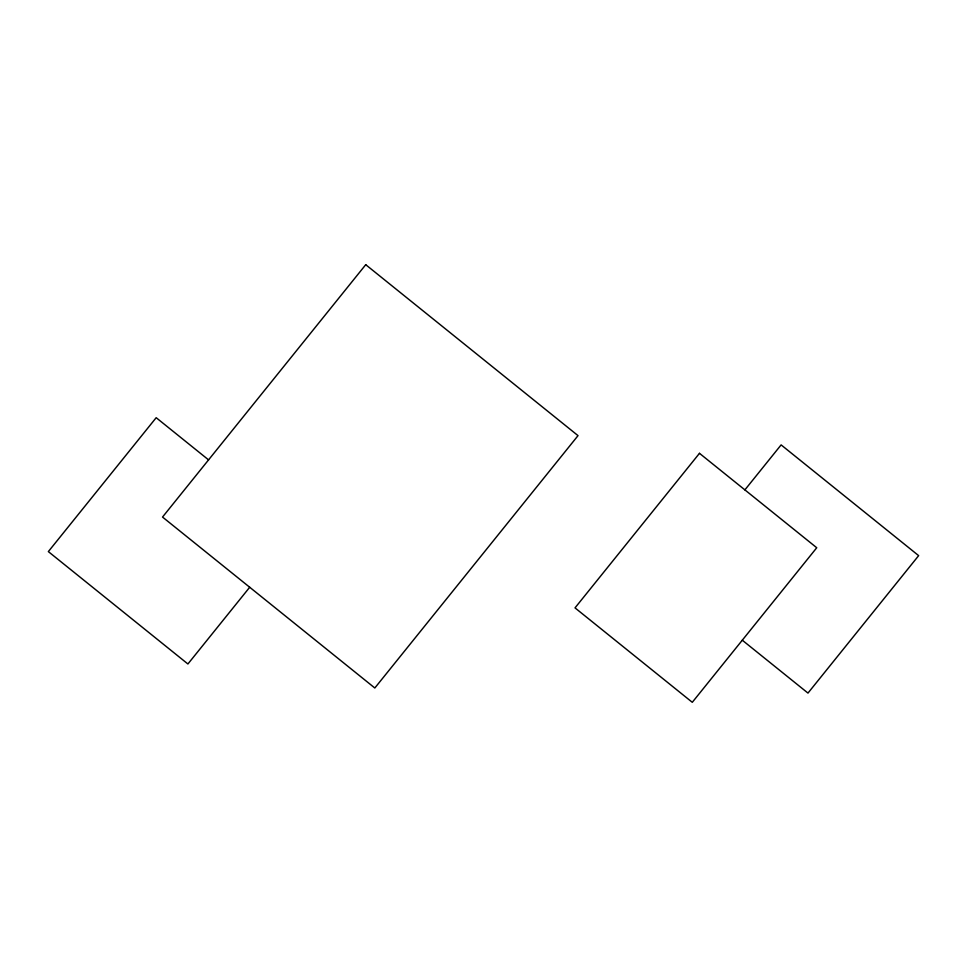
<?xml version="1.0" encoding="UTF-8"?>
<svg xmlns="http://www.w3.org/2000/svg" width="967" height="967" viewBox="0 0 967 967"><rect width="100%" height="100%" fill="white"/><g stroke="black" fill="none" stroke-linecap="round" stroke-linejoin="round"><path stroke-width="1.45" d="M249.704 587.247L187.912 663.978L48.35 551.601L156.183 417.696L208.57 459.881M744.892 489.882L781.118 444.893L918.65 555.638L807.977 693.085L742.293 640.202M365.731 264.692L162.529 517.055L374.821 687.996L578.024 435.633L365.731 264.692M699.479 453.318L575.014 607.88L692.287 702.308L816.74 547.745L699.479 453.318"/></g></svg>
